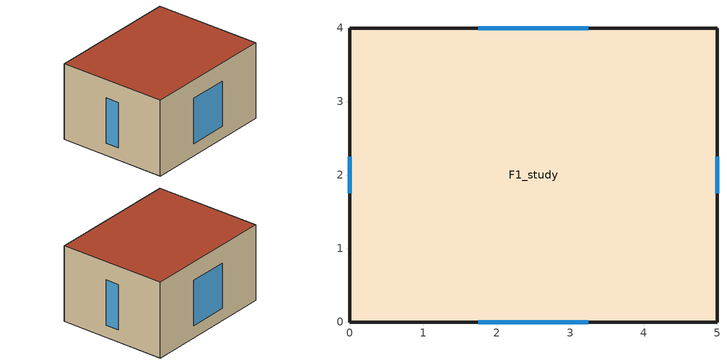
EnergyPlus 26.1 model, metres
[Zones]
F1_study
 floor ground (ConcreteFloor): 0,0 0,4 5,4 5,0 z0
 wall outside (ExteriorWall): 5,0 0,0 0,4 5,4 5,0 z0:2.8
 window (ExteriorWindow): 3.25,0 1.75,0 / 1.75,4 3.25,4 / 5,2.25 5,1.75 / 0,1.75 0,2.25 z0.45:2.13
 roof outside (Roof): 0,4 5,4 5,0 0,0 z2.8
[Building]
01-study-room: North Axis (deg)=0; Terrain=City; Loads Convergence Tolerance Value=0.04; Temperature Convergence Tolerance Value (deltaC)=0.4; Solar Distribution=FullExteriorWithReflections; Maximum Number of Warmup Days=25; Minimum Number of Warmup Days=6
[Material] Roughness=MediumRough
Name | Thickness (m) | Conductivity (W/m-K) | Density (kg/m3) | Specific Heat (J/kg-K)
Plaster_Interior | 0.02 | 0.8 | 1600 | 1000
Block | 0.2 | 0.58 | 1400 | 1000
EPS_Insulation | 0.05 | 0.04 | 25 | 1400
Render_Exterior | 0.01 | 0.9 | 1800 | 1000
Waterproof_Membrane | 0.005 | 0.23 | 1100 | 1000
Screed_Slope | 0.04 | 1.4 | 2000 | 1000
XPS_Insulation | 0.06 | 0.035 | 35 | 1400
Concrete_Slab | 0.12 | 1.4 | 2400 | 920
Plaster_Ceiling | 0.015 | 0.8 | 1600 | 1000
Tile | 0.01 | 1 | 1500 | 1000
Screed | 0.05 | 1.4 | 1500 | 1000
Concrete_120mm | 0.12 | 1.4 | 1500 | 1000
[Construction]
ExteriorWall: Plaster_Interior, Block, EPS_Insulation, Render_Exterior
Roof: Waterproof_Membrane, Screed_Slope, XPS_Insulation, Concrete_Slab, Plaster_Ceiling
ConcreteFloor: Tile, Screed, Concrete_120mm
ExteriorWindow: SimpleWindow
[WindowMaterial:SimpleGlazingSystem]
SimpleWindow: U-Factor (W/m2-K)=2; Solar Heat Gain Coefficient=0.6; Visible Transmittance=0.75
[Zone]
F1_study: Type=1; Multiplier=1; Ceiling Height (m)=autocalculate; Volume (m3)=autocalculate
[People]
F1_study_People: Zone=F1_study; Number of People Schedule=Residential_Occupancy; Number of People Calculation Method=People; Number of People=1; Fraction Radiant=0.3; Sensible Heat Fraction=autocalculate; Activity Level Schedule=Activity_Level
[Lights]
F1_study_Lights: Zone=F1_study; Schedule=Residential_Lighting; Design Level Calculation Method=Watts/Area; Watts per Floor Area=8; Return Air Fraction=0; Fraction Radiant=0.72; Fraction Visible=0.18
[ElectricEquipment]
F1_study_Equipment: Zone=F1_study; Schedule=Residential_Equipment; Design Level Calculation Method=Watts/Area; Watts per Floor Area=5; Fraction Latent=0; Fraction Radiant=0.3; Fraction Lost=0
[ZoneHVAC:IdealLoadsAirSystem]
F1_study_IdealLoads: Availability Schedule=HVAC_Availability; Maximum Heating Supply Air Temperature (C)=50; Minimum Cooling Supply Air Temperature (C)=13; Maximum Heating Supply Air Humidity Ratio (kgWater/kgDryAir)=0.0156; Minimum Cooling Supply Air Humidity Ratio (kgWater/kgDryAir)=0.0077; Heating Limit=NoLimit; Cooling Limit=NoLimit; Heating Availability Schedule=Heating_Setpoint_Sched; Cooling Availability Schedule=Cooling_Setpoint_Sched
[Zone equipment]
F1_study: F1_study_IdealLoads
[ZoneControl:Thermostat]
F1_study_Thermostat: Zone=F1_study; Control Type Schedule=Thermostat_ControlType; Control 1=F1_study_DualSetpoint
[ThermostatSetpoint:DualSetpoint]
F1_study_DualSetpoint: Heating Setpoint Temperature Schedule=Heating_Setpoint_Sched; Cooling Setpoint Temperature Schedule=Cooling_Setpoint_Sched
[Schedule:Compact]
Residential_Occupancy: Through: 12/31, For: Weekdays, Until: 7:00, 1, Until: 9:00, 0.5, Until: 17:00, 0, Until: 23:00, 1, Until: 24:00, 1, For: Weekends Holidays, Until: 8:00, 1, Until: 23:00, 1, Until: 24:00, 1
Residential_Lighting: Through: 12/31, For: Weekdays, Until: 6:00, 0, Until: 8:00, 0.8, Until: 17:00, 0.1, Until: 23:00, 0.8, Until: 24:00, 0.1, For: Weekends Holidays, Until: 7:00, 0, Until: 23:00, 0.6, Until: 24:00, 0.1
Residential_Equipment: Through: 12/31, For: AllDays, Until: 24:00, 0.3
HVAC_Availability: Through: 12/31, For: AllDays, Until: 24:00, 1
Thermostat_ControlType: Through: 12/31, For: AllDays, Until: 24:00, 4
Activity_Level: Through: 12/31, For: AllDays, Until: 24:00, 120
Heating_Setpoint_Sched: Through: 12/31, For: AllDays, Until: 24:00, 20
Cooling_Setpoint_Sched: Through: 12/31, For: AllDays, Until: 24:00, 26
